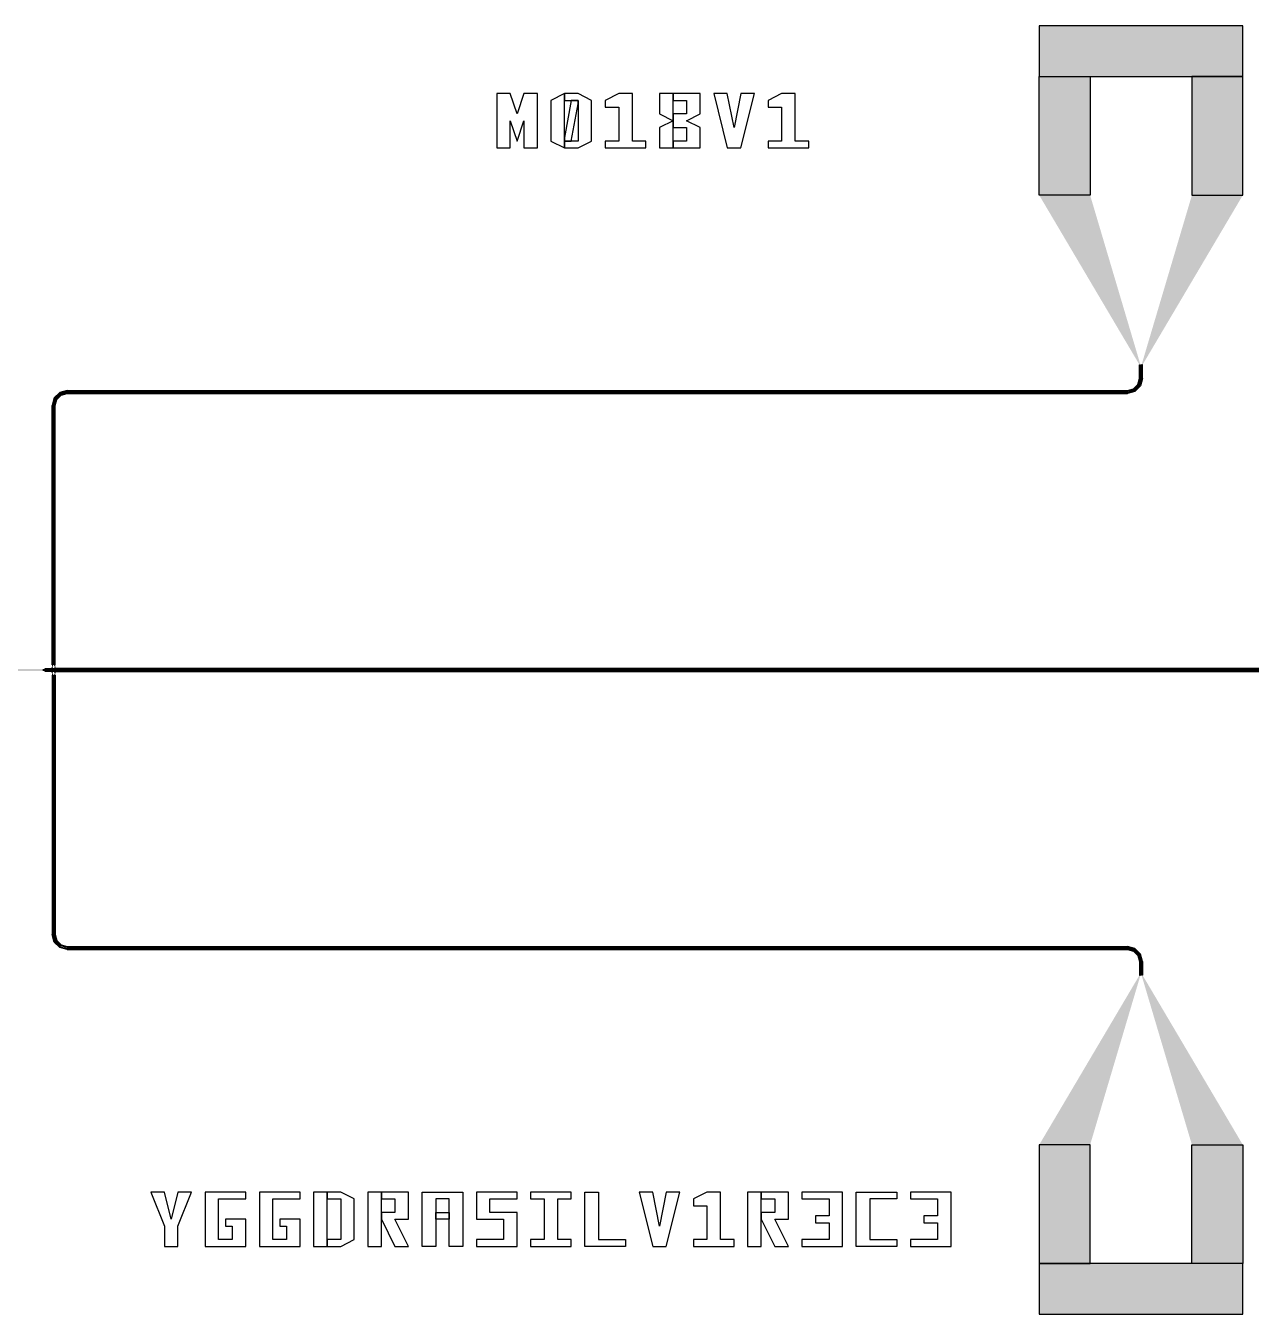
# Model space of a CAD drawing. Extents: x -200 to 7200, y -200 to 2100.
# Drawn here: x 4356 to 6162, y 0 to 1900 of the extents above; entities that cross this region are included whole.
import ezdxf

# ---------------------------------------------------------------- set-up
doc = ezdxf.new("R2010")
doc.units = 0
doc.layers.add('GAP', color=1, linetype='continuous')
doc.layers.add('PIN', color=3, linetype='continuous')

# ---------------------------------------------------------------- blocks, each defined once
blk = doc.blocks.new('YGGDRASILV1R3C3GAP')
for points in [[(4393.6, 951.5), (4383.6, 951.5), (4383.6, 948.5), (4393.6, 948.5), (4393.6, 951.5)], [(4399.1, 951.5), (4394.6, 951.5), (4394.6, 948.5), (4399.1, 948.5), (4399.1, 951.5)], [(6175, 952.3), (4400.1, 952.3), (4400.1, 947.8), (6175, 947.8), (6175, 952.3)]]:
    blk.add_lwpolyline(points)
for points in [[(4380.6, 951.5), (4330.6, 951.5), (4380.6, 948.5), (4330.6, 948.5)], [(4383.6, 950), (4380.6, 950), (4383.6, 951.5), (4380.6, 951.5)], [(4383.6, 950), (4380.6, 950), (4383.6, 948.5), (4380.6, 948.5)], [(4393.6, 951.5), (4383.6, 951.5), (4393.6, 948.5), (4383.6, 948.5)], [(4394.6, 950), (4393.6, 950), (4394.6, 951.5), (4393.6, 951.5)], [(4394.6, 950), (4393.6, 950), (4394.6, 948.5), (4393.6, 948.5)], [(4399.1, 951.5), (4394.6, 951.5), (4399.1, 948.5), (4394.6, 948.5)], [(4400.1, 950), (4399.1, 950), (4400.1, 952.3), (4399.1, 951.5)], [(4400.1, 950), (4399.1, 950), (4400.1, 947.8), (4399.1, 948.5)], [(6175, 952.3), (4400.1, 952.3), (6175, 947.8), (4400.1, 947.8)]]:
    blk.add_solid(points)
at = {"layer": 'gap'}
for points in [[(5050, 1720), (5070, 1720), (5070, 1760), (5080, 1730), (5090, 1760), (5090, 1720), (5110, 1720), (5110, 1800), (5090, 1800), (5080, 1770), (5070, 1800), (5050, 1800), (5050, 1720), (5050, 1720)], [(5130, 1730), (5150, 1720), (5150, 1800), (5130, 1790), (5130, 1730)], [(5150, 1720), (5170, 1720), (5190, 1730), (5190, 1790), (5170, 1800), (5150, 1800), (5150, 1790), (5170, 1790), (5170, 1730), (5150, 1730), (5150, 1720)], [(5150, 1730), (5160, 1730), (5170, 1785), (5170, 1790), (5160, 1790), (5150, 1735), (5150, 1730)], [(5210, 1720), (5270, 1720), (5270, 1730), (5250, 1730), (5250, 1800), (5230, 1800), (5210, 1790), (5210, 1780), (5230, 1780), (5230, 1730), (5210, 1730), (5210, 1720), (5210, 1720)], [(5290, 1720), (5310, 1720), (5310, 1800), (5290, 1800), (5290, 1770), (5310, 1760), (5290, 1750), (5290, 1720)], [(5310, 1720), (5350, 1720), (5350, 1750), (5330, 1760), (5350, 1770), (5350, 1800), (5310, 1800), (5310, 1790), (5330, 1790), (5330, 1770), (5310, 1770), (5310, 1750), (5330, 1750), (5330, 1730), (5310, 1730), (5310, 1720)], [(5390, 1720), (5410, 1720), (5430, 1800), (5410, 1800), (5400, 1750), (5390, 1800), (5370, 1800), (5390, 1720), (5390, 1720)], [(5450, 1720), (5510, 1720), (5510, 1730), (5490, 1730), (5490, 1800), (5470, 1800), (5450, 1790), (5450, 1780), (5470, 1780), (5470, 1730), (5450, 1730), (5450, 1720), (5450, 1720)], [(4560, 100), (4580, 100), (4580, 130), (4600, 180), (4580, 180), (4570, 140), (4560, 180), (4540, 180), (4560, 130), (4560, 100), (4560, 100)], [(4620, 100), (4680, 100), (4680, 140), (4650, 140), (4650, 130), (4660, 130), (4660, 110), (4640, 110), (4640, 170), (4680, 170), (4680, 180), (4620, 180), (4620, 100), (4620, 100)], [(4700, 100), (4760, 100), (4760, 140), (4730, 140), (4730, 130), (4740, 130), (4740, 110), (4720, 110), (4720, 170), (4760, 170), (4760, 180), (4700, 180), (4700, 100), (4700, 100)], [(4780, 100), (4800, 100), (4800, 180), (4780, 180), (4780, 100)], [(4800, 100), (4820, 100), (4840, 110), (4840, 170), (4820, 180), (4800, 180), (4800, 170), (4820, 170), (4820, 110), (4800, 110), (4800, 100)], [(4860, 100), (4880, 100), (4880, 180), (4860, 180), (4860, 100)], [(4880, 140), (4900, 100), (4920, 100), (4900, 140), (4920, 140), (4920, 180), (4880, 180), (4880, 170), (4900, 170), (4900, 150), (4880, 150), (4880, 140)], [(4940, 100), (4940, 180), (5000, 180), (5000, 100), (4980, 100), (4980, 170), (4960, 170), (4960, 100), (4940, 100)], [(5020, 100), (5080, 100), (5080, 150), (5040, 150), (5040, 170), (5080, 170), (5080, 180), (5020, 180), (5020, 140), (5060, 140), (5060, 110), (5020, 110), (5020, 100), (5020, 100)], [(5100, 100), (5160, 100), (5160, 110), (5140, 110), (5140, 170), (5160, 170), (5160, 180), (5100, 180), (5100, 170), (5120, 170), (5120, 110), (5100, 110), (5100, 100), (5100, 100)], [(5180, 100), (5180, 180), (5200, 180), (5200, 110), (5240, 110), (5240, 100), (5180, 100), (5180, 100)], [(5280, 100), (5300, 100), (5320, 180), (5300, 180), (5290, 130), (5280, 180), (5260, 180), (5280, 100), (5280, 100)], [(5340, 100), (5400, 100), (5400, 110), (5380, 110), (5380, 180), (5360, 180), (5340, 170), (5340, 160), (5360, 160), (5360, 110), (5340, 110), (5340, 100), (5340, 100)], [(5420, 100), (5440, 100), (5440, 180), (5420, 180), (5420, 100)], [(5440, 140), (5460, 100), (5480, 100), (5460, 140), (5480, 140), (5480, 180), (5440, 180), (5440, 170), (5460, 170), (5460, 150), (5440, 150), (5440, 140)], [(5500, 100), (5560, 100), (5560, 180), (5500, 180), (5500, 170), (5540, 170), (5540, 145), (5520, 145), (5520, 135), (5540, 135), (5540, 110), (5500, 110), (5500, 100), (5500, 100)], [(5580, 100), (5580, 180), (5640, 180), (5640, 170), (5600, 170), (5600, 110), (5640, 110), (5640, 100), (5580, 100), (5580, 100)], [(5660, 100), (5720, 100), (5720, 180), (5660, 180), (5660, 170), (5700, 170), (5700, 145), (5680, 145), (5680, 135), (5700, 135), (5700, 110), (5660, 110), (5660, 100), (5660, 100)], [(4960, 140), (4960, 150), (4980, 150), (4980, 140), (4960, 140)]]:
    blk.add_lwpolyline(points, dxfattribs=at)
blk = doc.blocks.new('YGGDRASILV1R3C3PIN')
for points in [[(4393.6, 950.8), (4383.6, 950.8), (4383.6, 949.3), (4393.6, 949.3), (4393.6, 950.8)], [(4399.1, 950.8), (4394.6, 950.8), (4394.6, 949.3), (4399.1, 949.3), (4399.1, 950.8)], [(6175, 950.8), (4400.1, 950.8), (4400.1, 949.3), (6175, 949.3), (6175, 950.8)]]:
    blk.add_lwpolyline(points)
for points in [[(4380.6, 950.2), (4330.6, 950.2), (4380.6, 951), (4330.6, 951)], [(4383.6, 950), (4380.6, 950), (4383.6, 950.8), (4380.6, 951)], [(4383.6, 950), (4380.6, 950), (4383.6, 949.3), (4380.6, 949)], [(4393.6, 950.8), (4383.6, 950.8), (4393.6, 949.3), (4383.6, 949.3)], [(4394.6, 950), (4393.6, 950), (4394.6, 950.8), (4393.6, 950.8)], [(4394.6, 950), (4393.6, 950), (4394.6, 949.3), (4393.6, 949.3)], [(4399.1, 950.8), (4394.6, 950.8), (4399.1, 949.3), (4394.6, 949.3)], [(4400.1, 950), (4399.1, 950), (4400.1, 950.8), (4399.1, 950.8)], [(4400.1, 950), (4399.1, 950), (4400.1, 949.3), (4399.1, 949.3)], [(6175, 950.8), (4400.1, 950.8), (6175, 949.3), (4400.1, 949.3)], [(4380.6, 949.8), (4330.6, 949.8), (4380.6, 949), (4330.6, 949)]]:
    blk.add_solid(points)
blk = doc.blocks.new('YGGDRASILV1R3C3')
for points in [[(5850, 1900), (5850, 1825), (6150, 1825), (6150, 1900), (5850, 1900)], [(5925, 1825), (5925, 1650), (5850, 1650), (5850, 1825), (5925, 1825)], [(6075, 1825), (6075, 1650), (6150, 1650), (6150, 1825), (6075, 1825)], [(5999.2, 1400), (5999.2, 1380), (5997.8, 1380), (5997.8, 1400), (5999.2, 1400)], [(6000.8, 1400), (6000.8, 1380), (6002.2, 1380), (6002.2, 1400), (6000.8, 1400)], [(6002.2, 1380), (5999.3, 1368.9), (5991.1, 1360.7), (5980, 1357.8), (5980, 1359.2), (5990.4, 1362), (5998, 1369.6), (6000.8, 1380), (6002.2, 1380)], [(5999.2, 1380), (5996.7, 1370.4), (5989.6, 1363.3), (5980, 1360.8), (5980, 1362.2), (5988.9, 1364.6), (5995.4, 1371.1), (5997.8, 1380), (5999.2, 1380)], [(4416.7, 1362.2), (4405.6, 1359.3), (4397.4, 1351.1), (4394.5, 1340), (4396, 1340), (4398.7, 1350.4), (4406.3, 1358), (4416.7, 1360.8), (4416.7, 1362.2)], [(4416.7, 1359.2), (4407.1, 1356.7), (4400, 1349.6), (4397.5, 1340), (4399, 1340), (4401.3, 1348.9), (4407.8, 1355.4), (4416.7, 1357.8), (4416.7, 1359.2)], [(5980, 1360.8), (4416.7, 1360.8), (4416.7, 1362.2), (5980, 1362.2), (5980, 1360.8)], [(5980, 1359.2), (4416.7, 1359.2), (4416.7, 1357.8), (5980, 1357.8), (5980, 1359.2)], [(4396, 1340), (4396, 957.5), (4394.5, 957.5), (4394.5, 1340), (4396, 1340)], [(4397.5, 1340), (4397.5, 957.5), (4399, 957.5), (4399, 1340), (4397.5, 1340)], [(4394.7, 953.5), (4394.7, 951.5), (4394.3, 951.5), (4394.3, 953.5), (4394.7, 953.5)], [(4398.7, 953.5), (4398.7, 951.5), (4399.1, 951.5), (4399.1, 953.5), (4398.7, 953.5)], [(4394.7, 946.5), (4394.7, 948.5), (4394.3, 948.5), (4394.3, 946.5), (4394.7, 946.5)], [(4396, 560), (4396, 942.5), (4394.5, 942.5), (4394.5, 560), (4396, 560)], [(4397.5, 560), (4397.5, 942.5), (4399, 942.5), (4399, 560), (4397.5, 560)], [(4398.7, 946.5), (4398.7, 948.5), (4399.1, 948.5), (4399.1, 946.5), (4398.7, 946.5)], [(4416.7, 537.8), (4405.6, 540.7), (4397.4, 548.9), (4394.5, 560), (4396, 560), (4398.7, 549.6), (4406.3, 542), (4416.7, 539.2), (4416.7, 537.8)], [(4416.7, 540.8), (4407.1, 543.3), (4400, 550.4), (4397.5, 560), (4399, 560), (4401.3, 551.1), (4407.8, 544.6), (4416.7, 542.2), (4416.7, 540.8)], [(5980, 540.8), (4416.7, 540.8), (4416.7, 542.2), (5980, 542.2), (5980, 540.8)], [(5980, 539.2), (4416.7, 539.2), (4416.7, 537.8), (5980, 537.8), (5980, 539.2)], [(6002.2, 520), (5999.3, 531.1), (5991.1, 539.3), (5980, 542.2), (5980, 540.8), (5990.4, 538), (5998, 530.4), (6000.8, 520), (6002.2, 520)], [(5999.2, 520), (5996.7, 529.6), (5989.6, 536.7), (5980, 539.2), (5980, 537.8), (5988.9, 535.4), (5995.4, 528.9), (5997.8, 520), (5999.2, 520)], [(5999.2, 500), (5999.2, 520), (5997.8, 520), (5997.8, 500), (5999.2, 500)], [(6000.8, 500), (6000.8, 520), (6002.2, 520), (6002.2, 500), (6000.8, 500)], [(5925, 75), (5925, 250), (5850, 250), (5850, 75), (5925, 75)], [(6075, 75), (6075, 250), (6150, 250), (6150, 75), (6075, 75)], [(6150, 0), (6150, 75), (5850, 75), (5850, 0), (6150, 0)]]:
    blk.add_lwpolyline(points)
for points in [[(5850, 1900), (5850, 1825), (6150, 1900), (6150, 1825)], [(5925, 1825), (5925, 1650), (5850, 1825), (5850, 1650)], [(6075, 1825), (6075, 1650), (6150, 1825), (6150, 1650)], [(5925, 1650), (5999.2, 1400), (5850, 1650), (5997.8, 1400)], [(6075, 1650), (6000.8, 1400), (6150, 1650), (6002.2, 1400)], [(5999.2, 1400), (5999.2, 1380), (5997.8, 1400), (5997.8, 1380)], [(6000.8, 1400), (6000.8, 1380), (6002.2, 1400), (6002.2, 1380)], [(5995.4, 1371.1), (5996.7, 1370.4), (5988.9, 1364.6), (5989.6, 1363.3)], [(5998, 1369.6), (5999.3, 1368.9), (5990.4, 1362), (5991.1, 1360.7)], [(5997.8, 1380), (5999.2, 1380), (5995.4, 1371.1), (5996.7, 1370.4)], [(6000.8, 1380), (6002.2, 1380), (5998, 1369.6), (5999.3, 1368.9)], [(4398.7, 1350.4), (4397.4, 1351.1), (4396, 1340), (4394.5, 1340)], [(4406.3, 1358), (4405.6, 1359.3), (4398.7, 1350.4), (4397.4, 1351.1)], [(4401.3, 1348.9), (4400, 1349.6), (4399, 1340), (4397.5, 1340)], [(4407.8, 1355.4), (4407.1, 1356.7), (4401.3, 1348.9), (4400, 1349.6)], [(4416.7, 1360.8), (4416.7, 1362.2), (4406.3, 1358), (4405.6, 1359.3)], [(4416.7, 1357.8), (4416.7, 1359.2), (4407.8, 1355.4), (4407.1, 1356.7)], [(5980, 1360.8), (4416.7, 1360.8), (5980, 1362.2), (4416.7, 1362.2)], [(5980, 1359.2), (4416.7, 1359.2), (5980, 1357.8), (4416.7, 1357.8)], [(5988.9, 1364.6), (5989.6, 1363.3), (5980, 1362.2), (5980, 1360.8)], [(5990.4, 1362), (5991.1, 1360.7), (5980, 1359.2), (5980, 1357.8)], [(4396, 1340), (4396, 957.5), (4394.5, 1340), (4394.5, 957.5)], [(4397.5, 1340), (4397.5, 957.5), (4399, 1340), (4399, 957.5)], [(4396, 957.5), (4394.7, 953.5), (4394.5, 957.5), (4394.3, 953.5)], [(4394.7, 953.5), (4394.7, 951.5), (4394.3, 953.5), (4394.3, 951.5)], [(4397.5, 957.5), (4398.7, 953.5), (4399, 957.5), (4399.1, 953.5)], [(4398.7, 953.5), (4398.7, 951.5), (4399.1, 953.5), (4399.1, 951.5)], [(4394.7, 946.5), (4394.7, 948.5), (4394.3, 946.5), (4394.3, 948.5)], [(4396, 942.5), (4394.7, 946.5), (4394.5, 942.5), (4394.3, 946.5)], [(4396, 560), (4396, 942.5), (4394.5, 560), (4394.5, 942.5)], [(4397.5, 942.5), (4398.7, 946.5), (4399, 942.5), (4399.1, 946.5)], [(4397.5, 560), (4397.5, 942.5), (4399, 560), (4399, 942.5)], [(4398.7, 946.5), (4398.7, 948.5), (4399.1, 946.5), (4399.1, 948.5)], [(4398.7, 549.6), (4397.4, 548.9), (4396, 560), (4394.5, 560)], [(4401.3, 551.1), (4400, 550.4), (4399, 560), (4397.5, 560)], [(4407.8, 544.6), (4407.1, 543.3), (4401.3, 551.1), (4400, 550.4)], [(4406.3, 542), (4405.6, 540.7), (4398.7, 549.6), (4397.4, 548.9)], [(4416.7, 539.2), (4416.7, 537.8), (4406.3, 542), (4405.6, 540.7)], [(4416.7, 542.2), (4416.7, 540.8), (4407.8, 544.6), (4407.1, 543.3)], [(5980, 540.8), (4416.7, 540.8), (5980, 542.2), (4416.7, 542.2)], [(5980, 539.2), (4416.7, 539.2), (5980, 537.8), (4416.7, 537.8)], [(5990.4, 538), (5991.1, 539.3), (5980, 540.8), (5980, 542.2)], [(5988.9, 535.4), (5989.6, 536.7), (5980, 537.8), (5980, 539.2)], [(5995.4, 528.9), (5996.7, 529.6), (5988.9, 535.4), (5989.6, 536.7)], [(5998, 530.4), (5999.3, 531.1), (5990.4, 538), (5991.1, 539.3)], [(5997.8, 520), (5999.2, 520), (5995.4, 528.9), (5996.7, 529.6)], [(5999.2, 500), (5999.2, 520), (5997.8, 500), (5997.8, 520)], [(6000.8, 520), (6002.2, 520), (5998, 530.4), (5999.3, 531.1)], [(6000.8, 500), (6000.8, 520), (6002.2, 500), (6002.2, 520)], [(5925, 250), (5999.2, 500), (5850, 250), (5997.8, 500)], [(6075, 250), (6000.8, 500), (6150, 250), (6002.2, 500)], [(5925, 75), (5925, 250), (5850, 75), (5850, 250)], [(6075, 75), (6075, 250), (6150, 75), (6150, 250)], [(6150, 0), (6150, 75), (5850, 0), (5850, 75)]]:
    blk.add_solid(points)

msp = doc.modelspace()

# ---------------------------------------------------------------- block references
msp.add_blockref('YGGDRASILV1R3C3', (0, 0))
at = {"layer": 'gap'}
msp.add_blockref('YGGDRASILV1R3C3GAP', (0, 0), dxfattribs=at)
at = {"layer": 'pin'}
msp.add_blockref('YGGDRASILV1R3C3PIN', (0, 0), dxfattribs=at)

doc.saveas('drawing.dxf')
